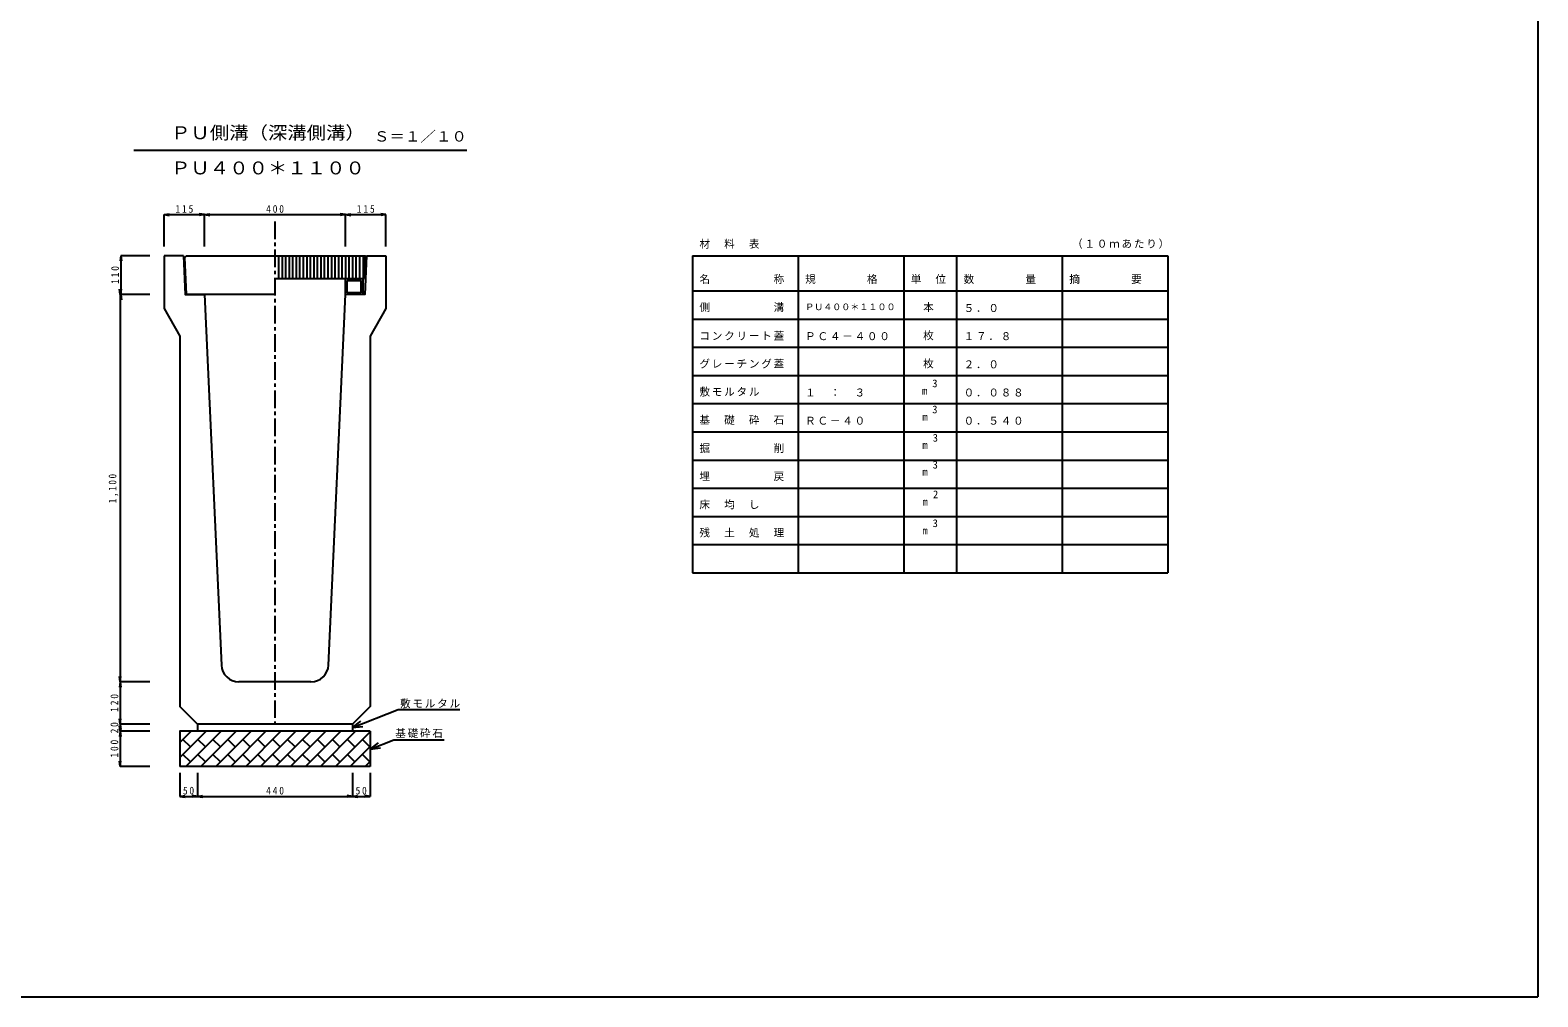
# Model space of a CAD drawing. Units: millimetres, scale not verified. Extents: x -4010 to 3990, y -2662 to 2838.
# Drawn here: x -290 to 3990, y -2662 to 83 of the extents above; entities that cross this region are included whole.
import ezdxf
from ezdxf.enums import TextEntityAlignment as Align

# ---------------------------------------------------------------- set-up
doc = ezdxf.new("R2010")
doc.units = ezdxf.units.MM
doc.header["$LTSCALE"] = 10
doc.linetypes.add('CHAIN1', pattern=[8, 5, -1, 1, -1])
doc.layers.add('0-0', color=7, linetype='Continuous')
doc.styles.add('ＭＳ ゴシック', font='')
doc.styles.get('ＭＳ ゴシック').set_extended_font_data('MS Gothic')

msp = doc.modelspace()

# ---------------------------------------------------------------- linework, layer by layer
at = {"layer": '0-0'}
for p, q in [((3.73, -257.12), (949.81, -257.12)), ((89.83, -440.44), (104.7, -438.48)), ((89.83, -440.44), (204.83, -440.44)), ((89.83, -530.71), (89.83, -440.44)), ((89.83, -440.44), (104.7, -442.4)), ((204.83, -440.44), (189.96, -438.48)), ((204.83, -440.44), (189.96, -442.4)), ((204.83, -440.44), (219.7, -438.48)), ((204.83, -530.71), (204.83, -440.44)), ((204.83, -440.44), (604.83, -440.44)), ((204.83, -440.44), (219.7, -442.4)), ((604.83, -440.44), (589.96, -438.48)), ((604.83, -440.44), (589.96, -442.4)), ((604.83, -440.44), (619.7, -438.48)), ((604.83, -530.71), (604.83, -440.44)), ((604.83, -440.44), (719.83, -440.44)), ((604.83, -440.44), (619.7, -442.4)), ((719.83, -440.44), (704.96, -438.48)), ((719.83, -440.44), (704.96, -442.4)), ((719.83, -530.71), (719.83, -440.44)), ((-32.8, -557.12), (-34.75, -571.99)), ((-32.8, -557.12), (-32.8, -667.12)), ((49.58, -557.12), (-32.8, -557.12)), ((-32.8, -557.12), (-30.84, -571.99)), ((144.83, -557.12), (89.83, -557.12)), ((89.83, -557.12), (89.83, -707.12)), ((153.83, -557.12), (149.05, -562.12)), ((153.83, -667.12), (149.05, -562.12)), ((414.83, -557.12), (414.83, -622.12)), ((424.83, -557.12), (424.83, -622.12)), ((434.83, -557.12), (434.83, -622.12)), ((444.83, -557.12), (444.83, -622.12)), ((454.83, -557.12), (454.83, -622.12)), ((464.83, -557.12), (464.83, -622.12)), ((474.83, -557.12), (474.83, -622.12)), ((484.83, -557.12), (484.83, -622.12)), ((494.83, -557.12), (494.83, -622.12)), ((504.83, -557.12), (504.83, -622.12)), ((514.83, -557.12), (514.83, -622.12)), ((524.83, -557.12), (524.83, -622.12)), ((534.83, -557.12), (534.83, -622.12)), ((544.83, -557.12), (544.83, -622.12)), ((554.83, -557.12), (554.83, -622.12)), ((564.83, -557.12), (564.83, -622.12)), ((574.83, -557.12), (574.83, -622.12)), ((584.83, -557.12), (584.83, -622.12)), ((594.83, -557.12), (594.83, -622.12)), ((604.83, -557.12), (604.83, -622.12)), ((614.83, -557.12), (614.83, -622.12)), ((624.83, -557.12), (624.83, -622.12)), ((634.83, -557.12), (634.83, -622.12)), ((644.83, -557.12), (644.83, -622.12)), ((654.83, -557.12), (654.83, -622.12)), ((664.83, -557.12), (719.83, -557.12)), ((719.83, -557.12), (719.83, -707.12)), ((1589.83, -557.12), (2939.83, -557.12)), ((1589.83, -557.12), (1589.83, -1457.12)), ((1889.83, -557.12), (1889.83, -1457.12)), ((2189.83, -557.12), (2189.83, -1457.12)), ((2339.83, -557.12), (2339.83, -1457.12)), ((2639.83, -557.12), (2639.83, -1457.12)), ((2939.83, -557.12), (2939.83, -1457.12)), ((404.83, -622.12), (657.87, -622.12)), ((604.83, -667.12), (604.83, -622.12)), ((609.83, -627.12), (649.83, -627.12)), ((609.83, -662.12), (609.83, -627.12)), ((649.83, -662.12), (649.83, -627.12)), ((654.83, -667.12), (654.83, -622.12)), ((-34.75, -667.12), (-36.71, -652.25)), ((-34.75, -667.12), (-36.71, -652.25)), ((-32.8, -667.12), (-34.75, -652.25)), ((-32.8, -667.12), (-34.75, -652.25)), ((-34.75, -667.12), (-32.8, -652.25)), ((-34.75, -667.12), (-32.8, -652.25)), ((-32.8, -667.12), (-34.75, -681.99)), ((-34.75, -667.12), (-34.75, -1767.12)), ((49.58, -667.12), (-34.75, -667.12)), ((-32.8, -667.12), (-30.84, -652.25)), ((-32.8, -667.12), (-30.84, -652.25)), ((-32.8, -667.12), (-30.84, -681.99)), ((404.83, -667.12), (153.83, -667.12)), ((204.83, -667.12), (252.66, -1719.39)), ((557, -1719.39), (604.83, -667.12)), ((649.83, -662.12), (609.83, -662.12)), ((1589.83, -657.12), (2939.83, -657.12)), ((89.83, -707.12), (134.83, -785.06)), ((719.83, -707.12), (674.83, -785.06)), ((1589.83, -737.12), (2939.83, -737.12)), ((674.83, -785.06), (674.83, -1837.12)), ((1589.83, -817.12), (2939.83, -817.12)), ((1589.83, -897.12), (2939.83, -897.12)), ((1589.83, -977.12), (2939.83, -977.12)), ((1589.83, -1057.12), (2939.83, -1057.12)), ((1589.83, -1137.12), (2939.83, -1137.12)), ((1589.83, -1217.12), (2939.83, -1217.12)), ((1589.83, -1297.12), (2939.83, -1297.12)), ((1589.83, -1377.12), (2939.83, -1377.12)), ((1589.83, -1457.12), (2939.83, -1457.12)), ((1684.83, -1457.12), (2694.83, -1457.12)), ((-34.75, -1767.12), (-36.71, -1752.25)), ((-34.75, -1767.12), (-32.8, -1752.25)), ((-34.75, -1767.12), (-36.71, -1781.99)), ((49.58, -1767.12), (-34.75, -1767.12)), ((-34.75, -1767.12), (-32.8, -1781.99)), ((-34.75, -1767.12), (-34.75, -1887.12)), ((507.05, -1767.12), (302.61, -1767.12)), ((674.83, -1837.12), (624.83, -1887.12)), ((-34.75, -1887.12), (-36.71, -1872.25)), ((-34.75, -1887.12), (-32.8, -1872.25)), ((624.83, -1896.79), (754.73, -1845.87)), ((624.83, -1896.79), (648.97, -1878.98)), ((754.73, -1845.87), (929.91, -1845.87)), ((-34.75, -1887.12), (-36.71, -1901.99)), ((-34.75, -1907.12), (-36.71, -1892.25)), ((-34.75, -1907.12), (-36.71, -1921.99)), ((49.58, -1887.12), (-34.75, -1887.12)), ((-34.75, -1887.12), (-32.8, -1901.99)), ((-34.75, -1887.12), (-34.75, -1907.12)), ((-34.75, -1907.12), (-32.8, -1892.25)), ((49.58, -1907.12), (-34.75, -1907.12)), ((-34.75, -1907.12), (-32.8, -1921.99)), ((-34.75, -1907.12), (-34.75, -2007.12)), ((134.83, -1981.86), (209.57, -1907.12)), ((134.83, -1939.43), (167.14, -1907.12)), ((152, -2007.12), (252, -1907.12)), ((164.92, -1909.34), (162.7, -1907.12)), ((624.83, -1887.12), (184.83, -1887.12)), ((184.83, -1887.12), (184.83, -1907.12)), ((194.42, -2007.12), (294.42, -1907.12)), ((207.35, -1909.34), (205.13, -1907.12)), ((236.85, -2007.12), (336.85, -1907.12)), ((249.77, -1909.34), (247.55, -1907.12)), ((279.28, -2007.12), (379.28, -1907.12)), ((292.2, -1909.34), (289.98, -1907.12)), ((321.7, -2007.12), (421.7, -1907.12)), ((334.63, -1909.34), (332.41, -1907.12)), ((364.13, -2007.12), (464.13, -1907.12)), ((377.05, -1909.34), (374.83, -1907.12)), ((406.55, -2007.12), (506.55, -1907.12)), ((419.48, -1909.34), (417.26, -1907.12)), ((448.98, -2007.12), (548.98, -1907.12)), ((461.91, -1909.34), (459.68, -1907.12)), ((491.41, -2007.12), (591.41, -1907.12)), ((504.33, -1909.34), (502.11, -1907.12)), ((533.83, -2007.12), (633.83, -1907.12)), ((546.76, -1909.34), (544.54, -1907.12)), ((576.26, -2007.12), (674.83, -1908.55)), ((589.18, -1909.34), (586.96, -1907.12)), ((624.83, -1887.12), (624.83, -1907.12)), ((624.83, -1896.79), (654.64, -1893.44)), ((631.61, -1909.34), (629.39, -1907.12)), ((674.04, -1909.34), (671.82, -1907.12)), ((674.83, -1907.12), (674.83, -2007.12)), ((164.92, -1951.77), (143.71, -1930.55)), ((207.35, -1951.77), (186.13, -1930.55)), ((249.77, -1951.77), (228.56, -1930.55)), ((292.2, -1951.77), (270.99, -1930.55)), ((334.63, -1951.77), (313.41, -1930.55)), ((377.05, -1951.77), (355.84, -1930.55)), ((419.48, -1951.77), (398.27, -1930.55)), ((461.9, -1951.77), (440.69, -1930.55)), ((504.33, -1951.77), (483.12, -1930.55)), ((546.76, -1951.77), (525.54, -1930.55)), ((589.18, -1951.77), (567.97, -1930.55)), ((631.61, -1951.77), (610.4, -1930.55)), ((618.69, -2007.12), (674.83, -1950.98)), ((674.04, -1951.77), (652.82, -1930.55)), ((674.83, -1957.75), (742.14, -1931.46)), ((674.83, -1957.75), (698.99, -1939.98)), ((674.83, -1957.75), (704.64, -1954.44)), ((742.14, -1931.46), (885.17, -1931.46)), ((-34.75, -2007.12), (-36.71, -1992.25)), ((-34.75, -2007.12), (-32.8, -1992.25)), ((49.58, -2007.12), (-34.75, -2007.12)), ((674.83, -2007.12), (134.83, -2007.12)), ((164.92, -1994.19), (143.71, -1972.98)), ((207.35, -1994.19), (186.13, -1972.98)), ((249.77, -1994.19), (228.56, -1972.98)), ((292.2, -1994.19), (270.99, -1972.98)), ((334.63, -1994.19), (313.41, -1972.98)), ((377.05, -1994.19), (355.84, -1972.98)), ((419.48, -1994.19), (398.27, -1972.98)), ((461.9, -1994.19), (440.69, -1972.98)), ((504.33, -1994.19), (483.12, -1972.98)), ((546.76, -1994.19), (525.54, -1972.98)), ((589.18, -1994.19), (567.97, -1972.98)), ((631.61, -1994.19), (610.4, -1972.98)), ((674.04, -1994.19), (652.82, -1972.98)), ((661.11, -2007.12), (674.83, -1993.4)), ((134.83, -2025.32), (134.83, -2092.17)), ((184.83, -2025.32), (184.83, -2092.17)), ((624.83, -2025.32), (624.83, -2092.17)), ((674.83, -2025.32), (674.83, -2092.17)), ((134.83, -2092.17), (149.7, -2090.21)), ((134.83, -2092.17), (184.83, -2092.17)), ((134.83, -2092.17), (149.7, -2094.13)), ((184.83, -2092.17), (169.96, -2090.21)), ((184.83, -2092.17), (169.96, -2094.13)), ((184.83, -2092.17), (199.7, -2090.21)), ((184.83, -2092.17), (624.83, -2092.17)), ((184.83, -2092.17), (199.7, -2094.13)), ((624.83, -2092.17), (609.96, -2090.21)), ((624.83, -2092.17), (609.96, -2094.13)), ((624.83, -2092.17), (639.7, -2090.21)), ((624.83, -2092.17), (674.83, -2092.17)), ((624.83, -2092.17), (639.7, -2094.13)), ((674.83, -2092.17), (659.96, -2090.21)), ((674.83, -2092.17), (659.96, -2094.13))]:
    msp.add_line(p, q, dxfattribs=at)
at = {"layer": '0-0', "linetype": 'CHAIN1'}
msp.add_line((404.83, -459.65), (404.83, -1887.12), dxfattribs=at)
at = {"layer": '0-0', "color": 2}
msp.add_line((-4010.17, -2661.53), (3989.83, -2661.53), dxfattribs=at)
msp.add_lwpolyline([(-4010.17, 2838.48), (3989.83, 2838.48), (3989.83, -2661.53)], dxfattribs=at)
at = {"layer": '0-0'}
for points in [[(144.83, -557.12), (149.83, -667.12), (204.83, -667.12)], [(153.83, -557.12), (660.83, -557.12), (657.87, -622.12)], [(664.83, -557.12), (659.83, -667.12), (604.83, -667.12)], [(134.83, -785.06), (134.83, -1837.12), (184.83, -1887.12)], [(674.83, -1907.12), (134.83, -1907.12), (134.83, -2007.12)]]:
    msp.add_lwpolyline(points, dxfattribs=at)
for centre, start, end in [((302.61, -1717.12), 182.60252, 270), ((507.05, -1717.12), 270, 357.39748)]:
    msp.add_arc(centre, 50, start, end, dxfattribs=at)

# ---------------------------------------------------------------- texts
at = {"layer": '0-0', "color": 3, "style": 'ＭＳ ゴシック', "width": 1.1}
for s, p in [('ＰＵ側溝（深溝側溝）', (109.83, -237.12)), ('ＰＵ４００＊１１００', (109.83, -337.12))]:
    msp.add_text(s, height=36.66, dxfattribs=at).set_placement(p, align=Align.BOTTOM_LEFT)
at = {"layer": '0-0', "style": 'ＭＳ ゴシック', "width": 1.1}
msp.add_text('Ｓ＝１／１０', height=29.33, dxfattribs=at).set_placement((685.65, -241.63), align=Align.BOTTOM_LEFT)
at = {"layer": '0-0', "color": 4, "style": 'ＭＳ ゴシック'}
msp.add_text('ＰＵ４００＊１１００', height=18.33, dxfattribs=at).set_placement((1909.83, -717.12), align=Align.BOTTOM_LEFT)
at = {"layer": '0-0', "style": 'ＭＳ ゴシック'}
for s, p in [('m', (2241.69, -958.12)), ('3', (2270.69, -937.12)), ('3', (2270.69, -1011.12)), ('m', (2242.69, -1032.12)), ('3', (2271.99, -1091.62)), ('m', (2242.69, -1112.12)), ('3', (2271.69, -1168.02)), ('m', (2242.69, -1188.12)), ('2', (2272.69, -1252.12)), ('m', (2242.79, -1273.12)), ('3', (2271.69, -1334.12)), ('m', (2242.99, -1355.12))]:
    msp.add_text(s, height=21.99, dxfattribs=at).set_placement(p, align=Align.BOTTOM_LEFT)
at = {"layer": '0-0', "char_height": 21.99, "attachment_point": 7, "style": 'ＭＳ ゴシック'}
for s, insert in [('\\T1.38;\\W0.9;115', (122.33, -435.44)), ('\\T1.38;\\W0.9;400', (379.83, -435.44)), ('\\T1.38;\\W0.9;115', (637.33, -435.44)), ('\\T1.17;材\u3000料\u3000表', (1609.83, -537.12)), ('\\T1.17;（１０ｍあたり）', (2667.61, -537.12)), ('\\T1.17;名\u3000\u3000\u3000\u3000\u3000称', (1609.83, -637.12)), ('\\T1.17;規\u3000\u3000\u3000\u3000格', (1909.83, -637.12)), ('\\T1.17;単\u3000位', (2209.83, -637.12)), ('\\T1.17;数\u3000\u3000\u3000\u3000量', (2359.83, -637.12)), ('\\T1.17;摘\u3000\u3000\u3000\u3000要', (2659.83, -637.12)), ('\\T1.17;側\u3000\u3000\u3000\u3000\u3000溝', (1609.83, -717.12)), ('\\T1.17;\u3000本', (2209.83, -717.12)), ('\\T1.17;５．０', (2359.83, -717.12)), ('\\T1.17;\u3000枚', (2209.83, -797.12)), ('\\T1.17;コンクリート蓋', (1609.83, -797.12)), ('\\T1.17;ＰＣ４－４００', (1909.83, -797.12)), ('\\T1.17;１７．８', (2359.83, -797.12)), ('\\T1.17;グレーチング蓋', (1609.83, -877.12)), ('\\T1.17;\u3000枚', (2209.83, -877.12)), ('\\T1.17;２．０', (2359.83, -877.12)), ('\\T1.17;敷モルタル', (1609.83, -957.12)), ('\\T1.17;１\u3000：\u3000３', (1909.83, -957.12)), ('\\T1.17;０．０８８', (2359.83, -957.12)), ('\\T1.17;基\u3000礎\u3000砕\u3000石', (1609.83, -1037.12)), ('\\T1.17;ＲＣ－４０', (1909.83, -1037.12)), ('\\T1.17;０．５４０', (2359.83, -1037.12)), ('\\T1.17;掘\u3000\u3000\u3000\u3000\u3000削', (1609.83, -1117.12)), ('\\T1.17;埋\u3000\u3000\u3000\u3000\u3000戻', (1609.83, -1197.12)), ('\\T1.17;床\u3000均\u3000し', (1609.83, -1277.12)), ('\\T1.17;残\u3000土\u3000処\u3000理', (1609.83, -1357.12)), ('\\T1.17;敷モルタル', (759.96, -1842.31)), ('\\T1.17;基礎砕石', (746.31, -1926.5)), ('\\T1.36;\\W0.9;50', (143.58, -2087.17)), ('\\T1.38;\\W0.9;440', (379.83, -2087.17)), ('\\T1.36;\\W0.9;50', (633.58, -2087.17))]:
    msp.add_mtext(s, dxfattribs=dict(at, insert=insert))
at = {"layer": '0-0', "char_height": 21.99, "attachment_point": 7, "rotation": 90, "style": 'ＭＳ ゴシック'}
for s, insert in [('\\T1.38;\\W0.9;110', (-37.8, -637.12)), ('\\T1.38;\\W0.85;1,100', (-39.75, -1259.62)), ('\\T1.38;\\W0.9;120', (-39.75, -1852.12)), ('\\T1.36;\\W0.9;20', (-39.75, -1913.37)), ('\\T1.38;\\W0.9;100', (-39.75, -1982.12))]:
    msp.add_mtext(s, dxfattribs=dict(at, insert=insert))

doc.saveas('drawing.dxf')
